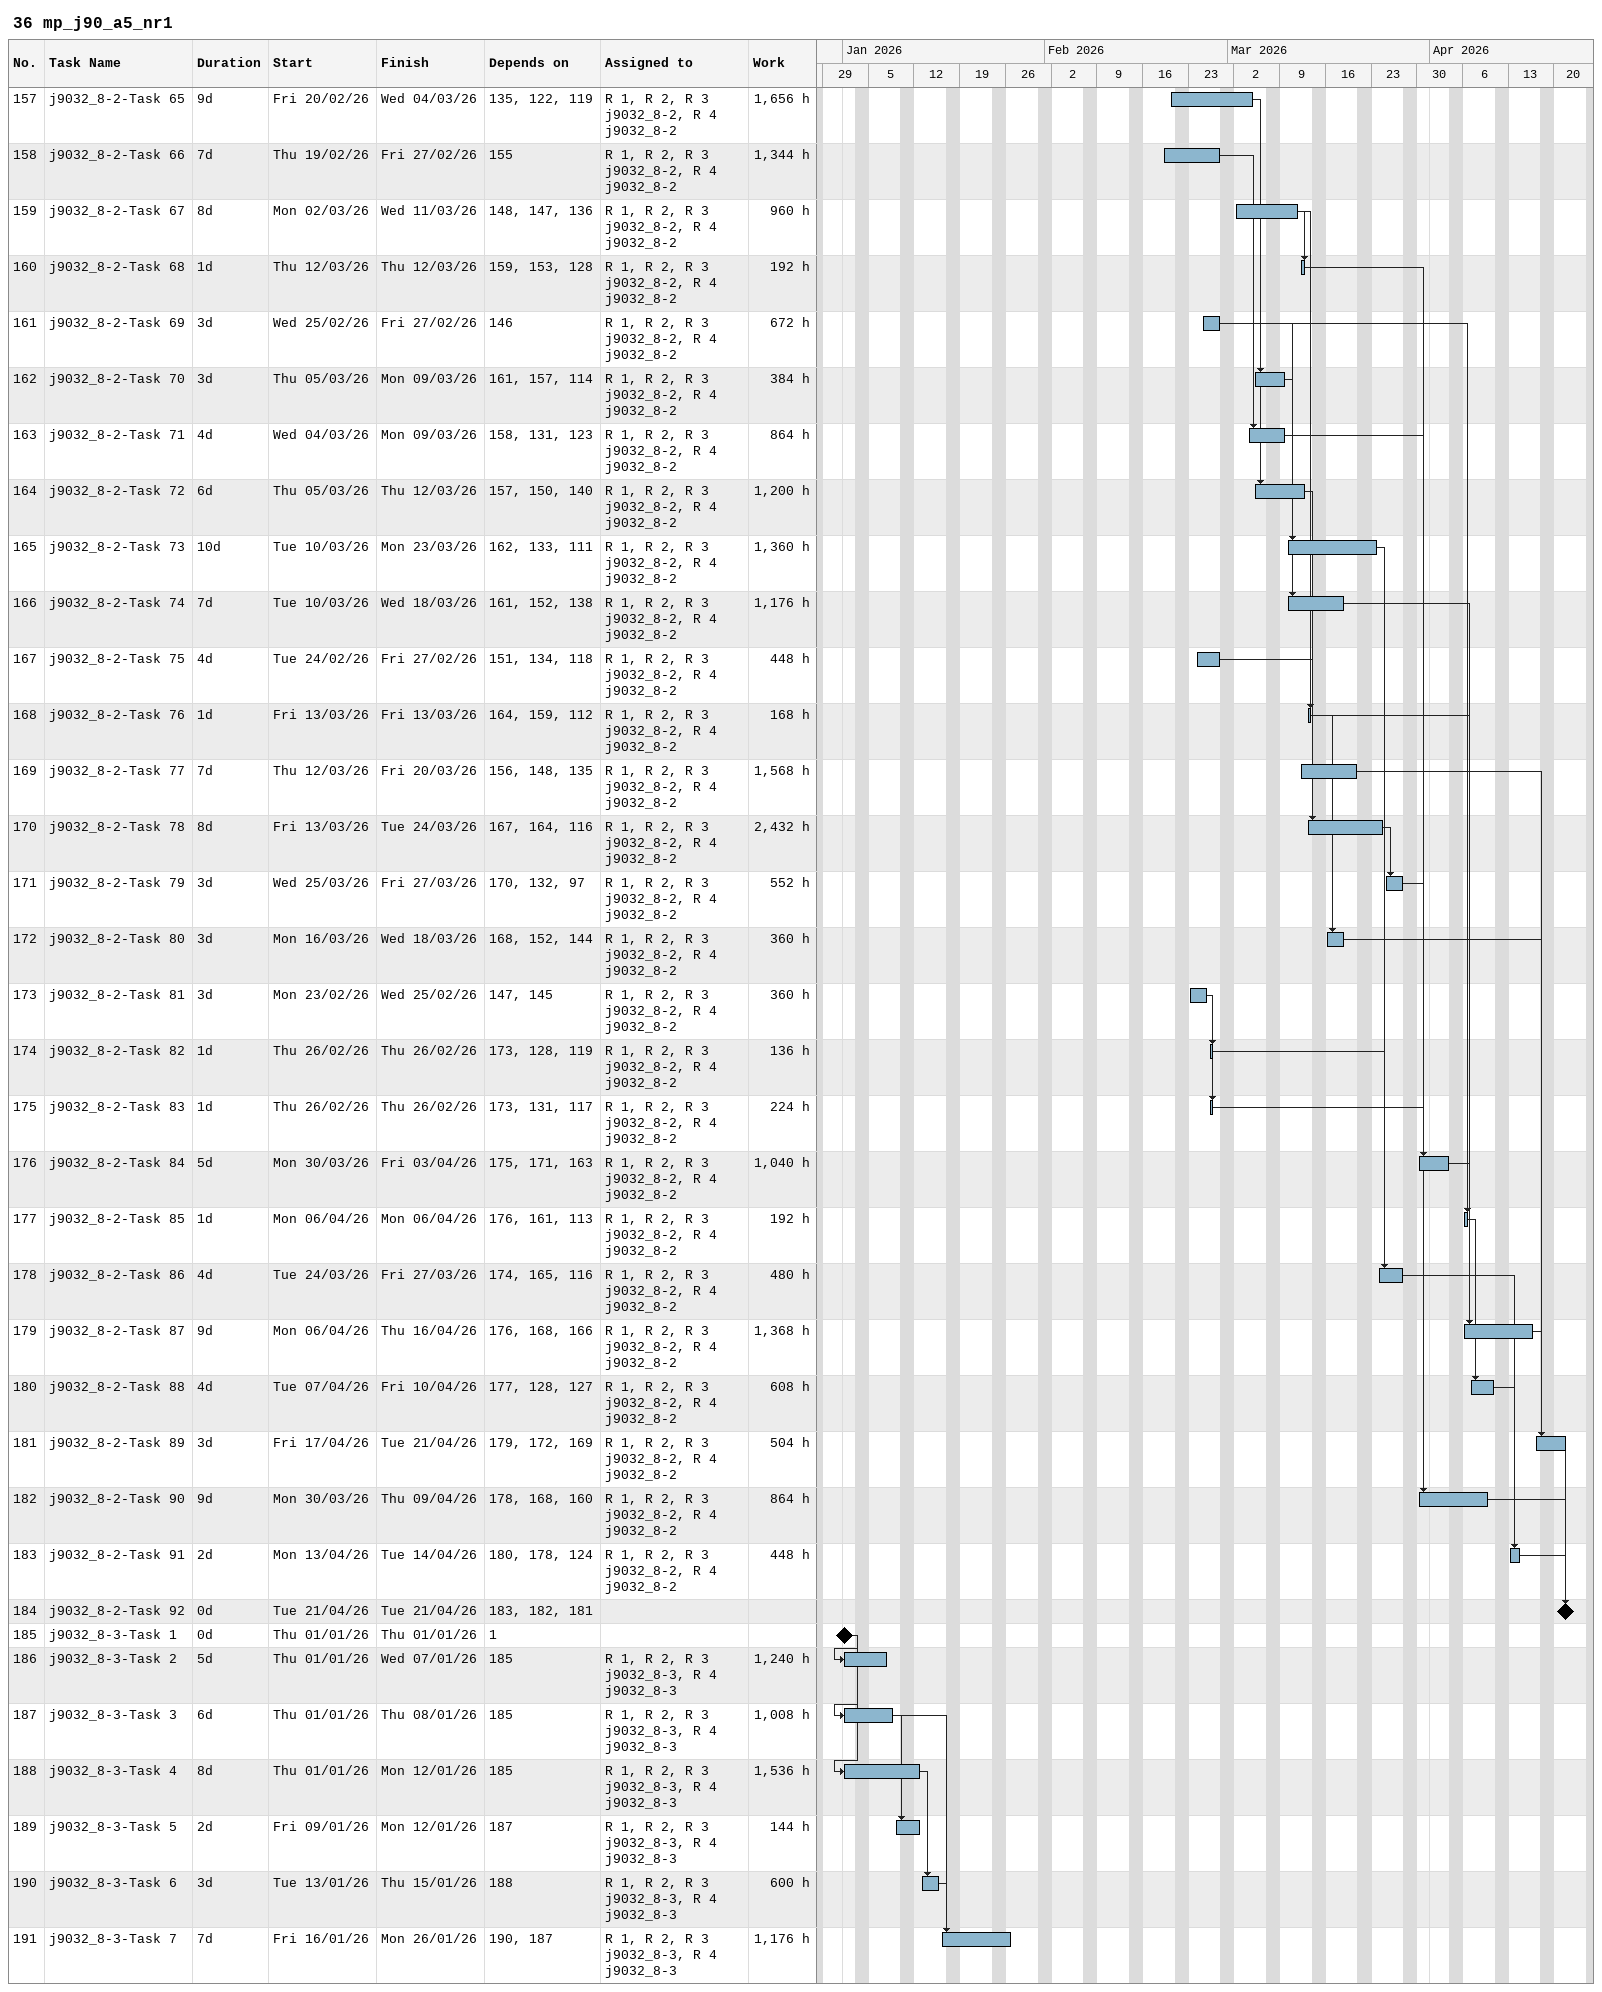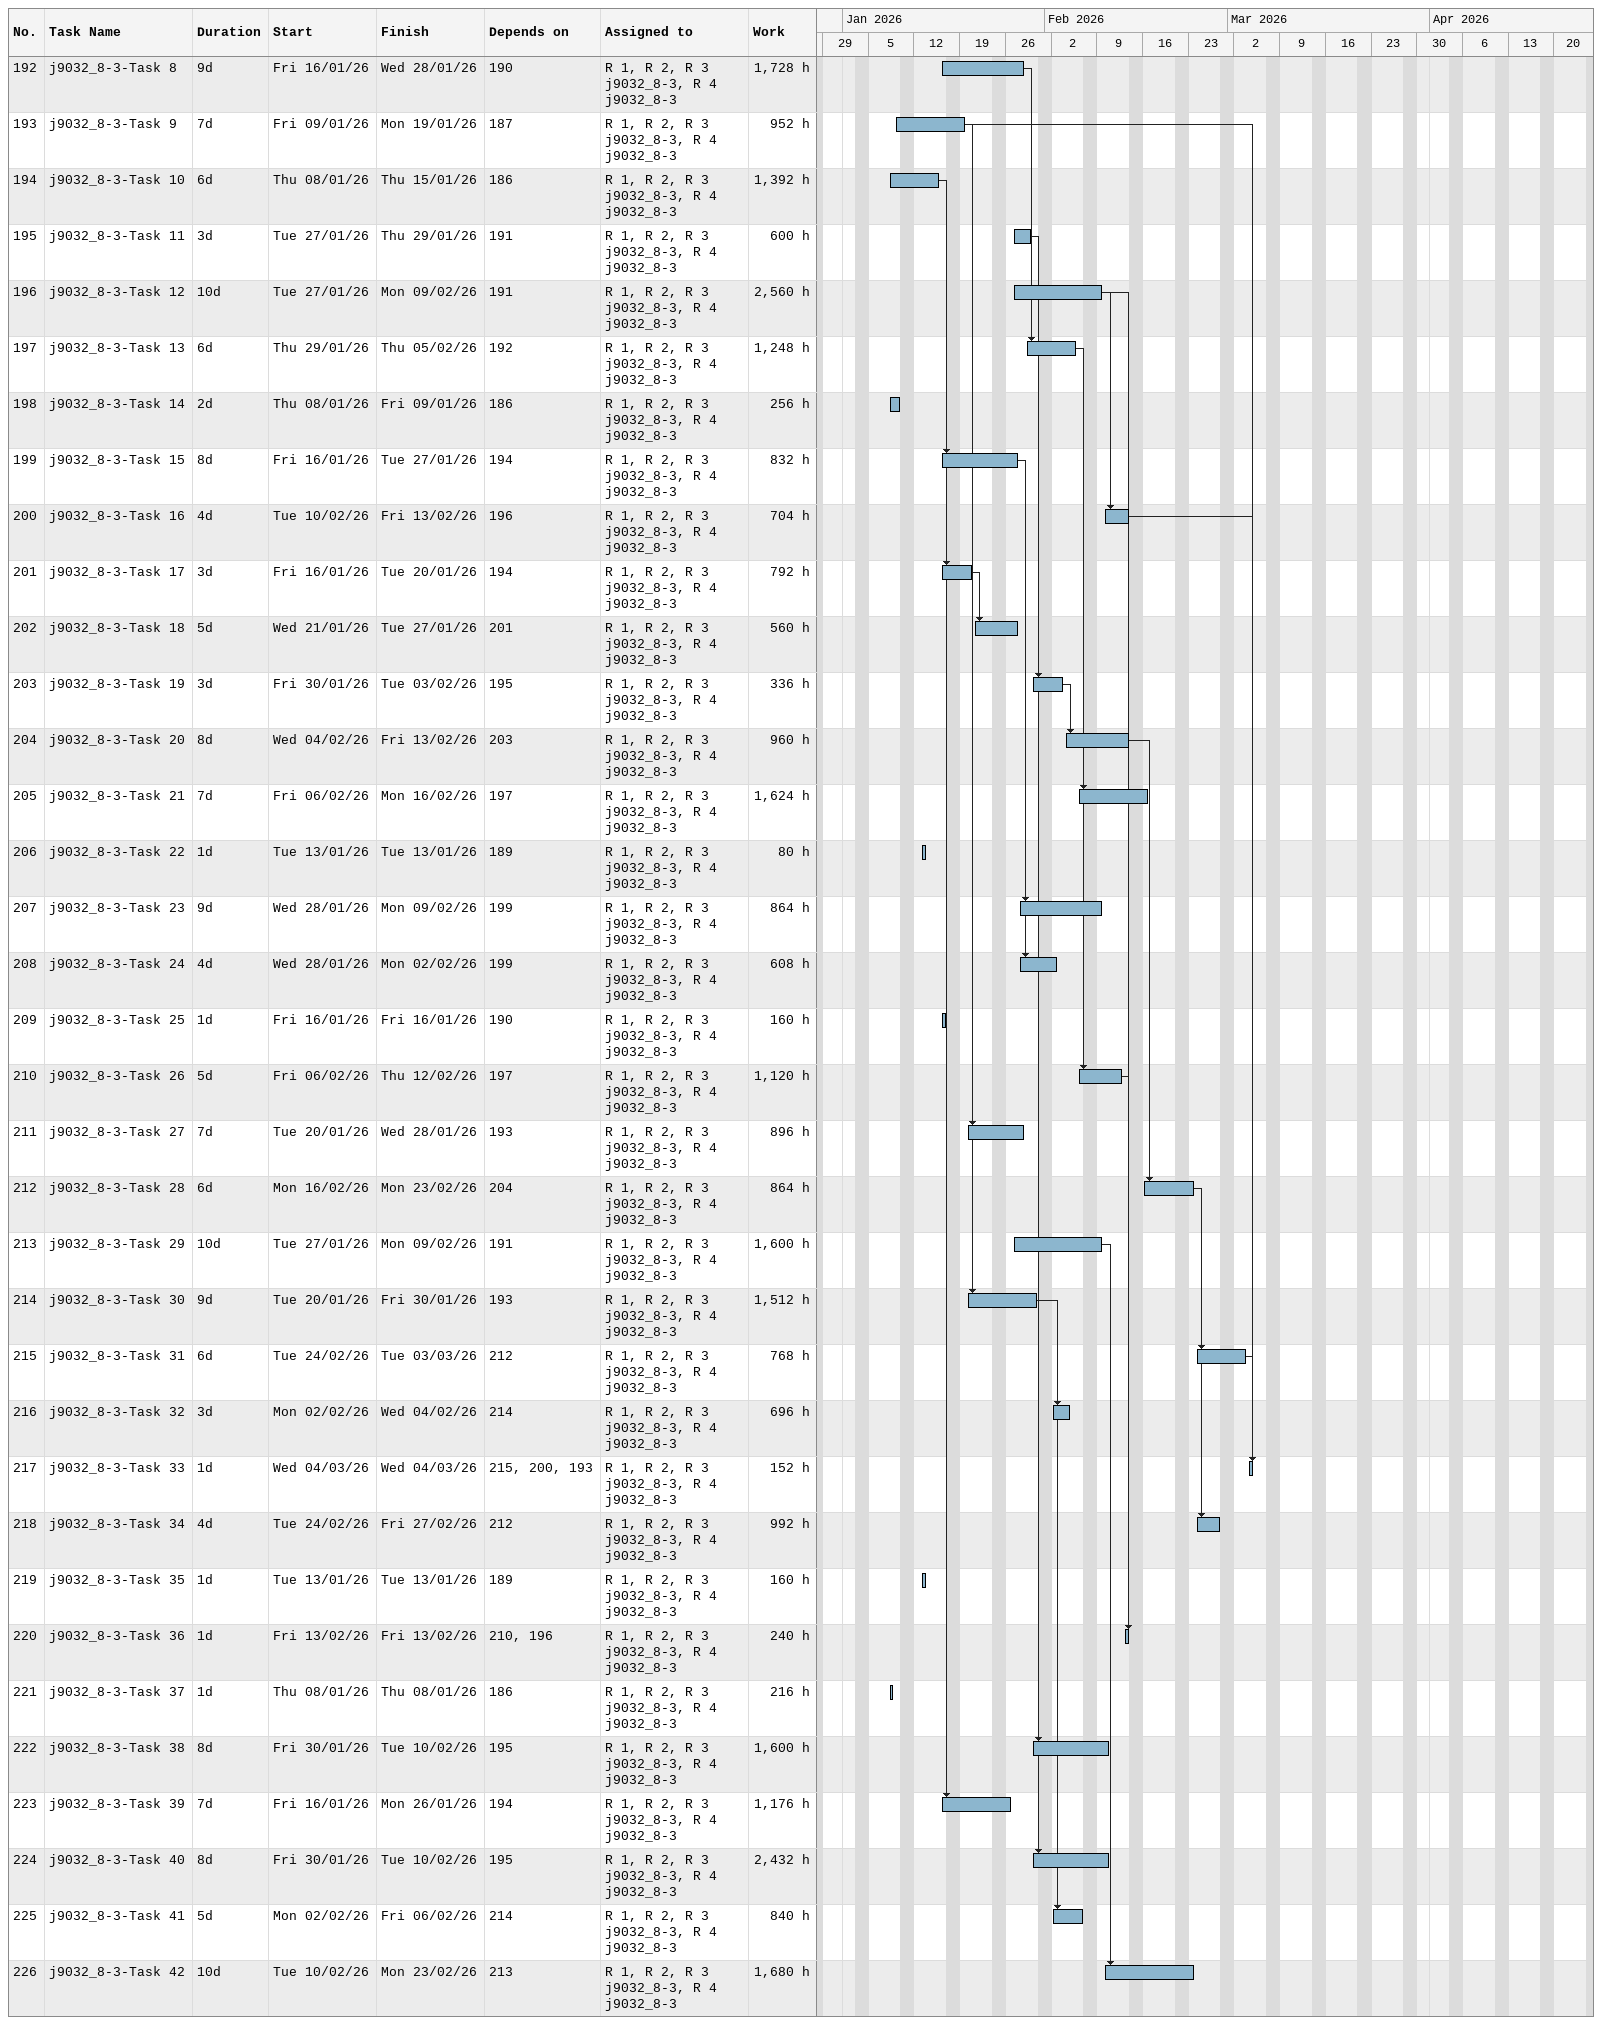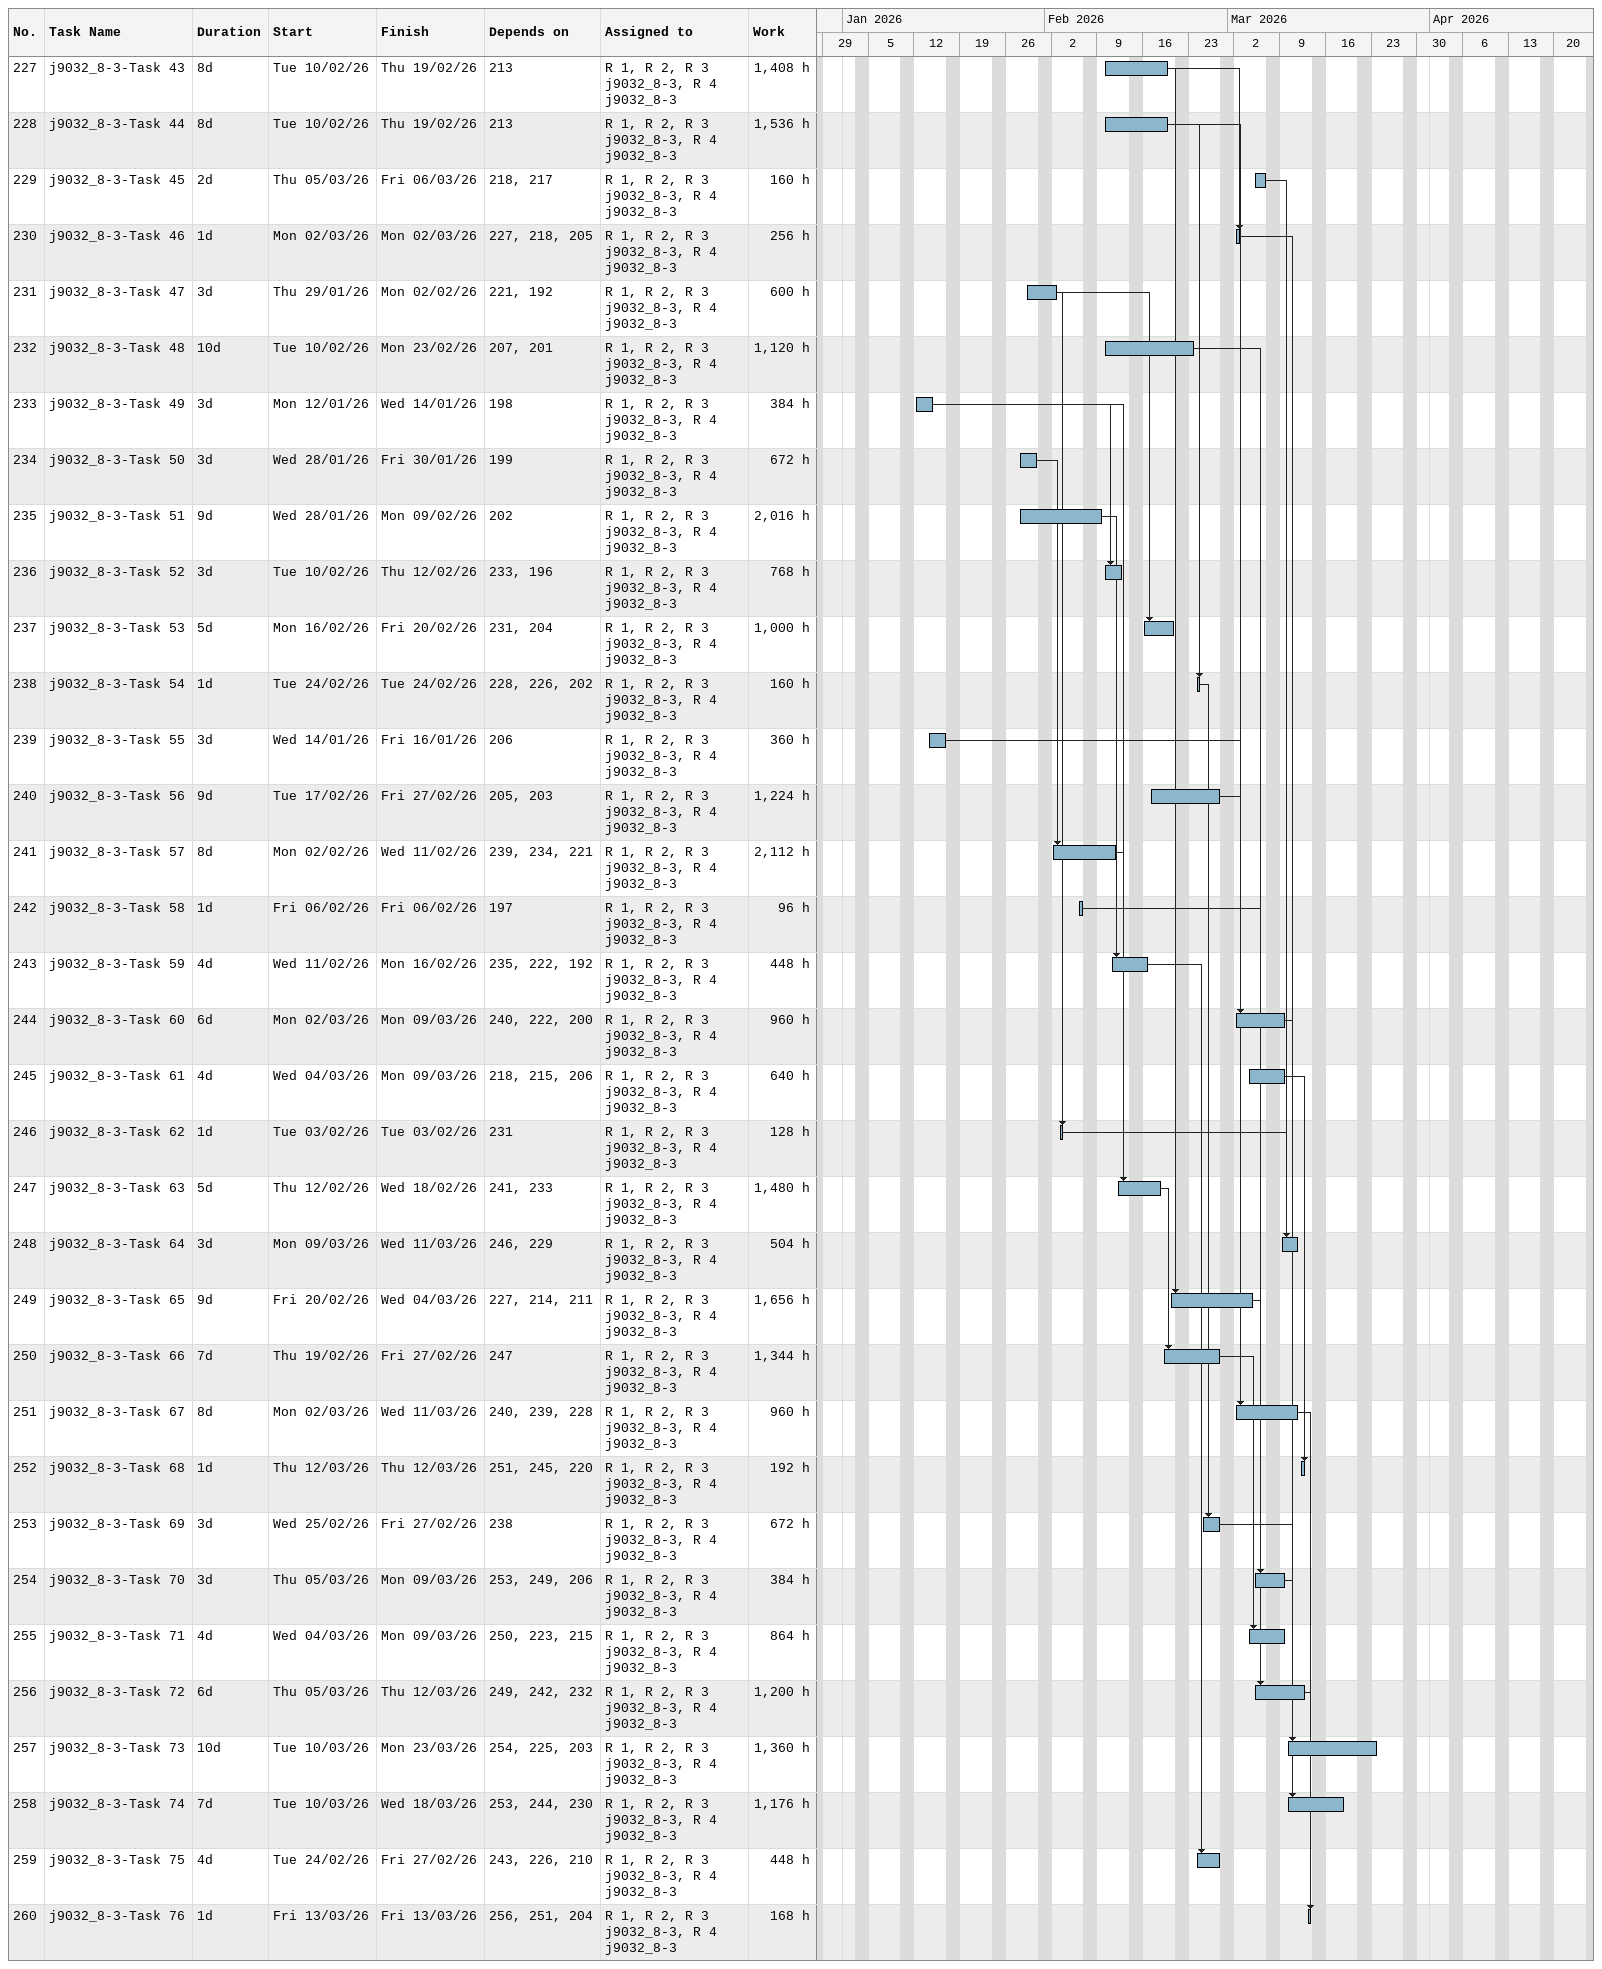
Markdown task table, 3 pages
36 mp_j90_a5_nr1

| ID | Task | Duration | Start | Finish | Predecessors | Resources | Work (h) |
|---|---|---|---|---|---|---|---|
| 157 | j9032_8-2-Task 65 | 9d | 2026-02-20 | 2026-03-04 | 135, 122, 119 | R 1, R 2, R 3 j9032_8-2, R 4 j9032_8-2 | 1656 |
| 158 | j9032_8-2-Task 66 | 7d | 2026-02-19 | 2026-02-27 | 155 | R 1, R 2, R 3 j9032_8-2, R 4 j9032_8-2 | 1344 |
| 159 | j9032_8-2-Task 67 | 8d | 2026-03-02 | 2026-03-11 | 148, 147, 136 | R 1, R 2, R 3 j9032_8-2, R 4 j9032_8-2 | 960 |
| 160 | j9032_8-2-Task 68 | 1d | 2026-03-12 | 2026-03-12 | 159, 153, 128 | R 1, R 2, R 3 j9032_8-2, R 4 j9032_8-2 | 192 |
| 161 | j9032_8-2-Task 69 | 3d | 2026-02-25 | 2026-02-27 | 146 | R 1, R 2, R 3 j9032_8-2, R 4 j9032_8-2 | 672 |
| 162 | j9032_8-2-Task 70 | 3d | 2026-03-05 | 2026-03-09 | 161, 157, 114 | R 1, R 2, R 3 j9032_8-2, R 4 j9032_8-2 | 384 |
| 163 | j9032_8-2-Task 71 | 4d | 2026-03-04 | 2026-03-09 | 158, 131, 123 | R 1, R 2, R 3 j9032_8-2, R 4 j9032_8-2 | 864 |
| 164 | j9032_8-2-Task 72 | 6d | 2026-03-05 | 2026-03-12 | 157, 150, 140 | R 1, R 2, R 3 j9032_8-2, R 4 j9032_8-2 | 1200 |
| 165 | j9032_8-2-Task 73 | 10d | 2026-03-10 | 2026-03-23 | 162, 133, 111 | R 1, R 2, R 3 j9032_8-2, R 4 j9032_8-2 | 1360 |
| 166 | j9032_8-2-Task 74 | 7d | 2026-03-10 | 2026-03-18 | 161, 152, 138 | R 1, R 2, R 3 j9032_8-2, R 4 j9032_8-2 | 1176 |
| 167 | j9032_8-2-Task 75 | 4d | 2026-02-24 | 2026-02-27 | 151, 134, 118 | R 1, R 2, R 3 j9032_8-2, R 4 j9032_8-2 | 448 |
| 168 | j9032_8-2-Task 76 | 1d | 2026-03-13 | 2026-03-13 | 164, 159, 112 | R 1, R 2, R 3 j9032_8-2, R 4 j9032_8-2 | 168 |
| 169 | j9032_8-2-Task 77 | 7d | 2026-03-12 | 2026-03-20 | 156, 148, 135 | R 1, R 2, R 3 j9032_8-2, R 4 j9032_8-2 | 1568 |
| 170 | j9032_8-2-Task 78 | 8d | 2026-03-13 | 2026-03-24 | 167, 164, 116 | R 1, R 2, R 3 j9032_8-2, R 4 j9032_8-2 | 2432 |
| 171 | j9032_8-2-Task 79 | 3d | 2026-03-25 | 2026-03-27 | 170, 132, 97 | R 1, R 2, R 3 j9032_8-2, R 4 j9032_8-2 | 552 |
| 172 | j9032_8-2-Task 80 | 3d | 2026-03-16 | 2026-03-18 | 168, 152, 144 | R 1, R 2, R 3 j9032_8-2, R 4 j9032_8-2 | 360 |
| 173 | j9032_8-2-Task 81 | 3d | 2026-02-23 | 2026-02-25 | 147, 145 | R 1, R 2, R 3 j9032_8-2, R 4 j9032_8-2 | 360 |
| 174 | j9032_8-2-Task 82 | 1d | 2026-02-26 | 2026-02-26 | 173, 128, 119 | R 1, R 2, R 3 j9032_8-2, R 4 j9032_8-2 | 136 |
| 175 | j9032_8-2-Task 83 | 1d | 2026-02-26 | 2026-02-26 | 173, 131, 117 | R 1, R 2, R 3 j9032_8-2, R 4 j9032_8-2 | 224 |
| 176 | j9032_8-2-Task 84 | 5d | 2026-03-30 | 2026-04-03 | 175, 171, 163 | R 1, R 2, R 3 j9032_8-2, R 4 j9032_8-2 | 1040 |
| 177 | j9032_8-2-Task 85 | 1d | 2026-04-06 | 2026-04-06 | 176, 161, 113 | R 1, R 2, R 3 j9032_8-2, R 4 j9032_8-2 | 192 |
| 178 | j9032_8-2-Task 86 | 4d | 2026-03-24 | 2026-03-27 | 174, 165, 116 | R 1, R 2, R 3 j9032_8-2, R 4 j9032_8-2 | 480 |
| 179 | j9032_8-2-Task 87 | 9d | 2026-04-06 | 2026-04-16 | 176, 168, 166 | R 1, R 2, R 3 j9032_8-2, R 4 j9032_8-2 | 1368 |
| 180 | j9032_8-2-Task 88 | 4d | 2026-04-07 | 2026-04-10 | 177, 128, 127 | R 1, R 2, R 3 j9032_8-2, R 4 j9032_8-2 | 608 |
| 181 | j9032_8-2-Task 89 | 3d | 2026-04-17 | 2026-04-21 | 179, 172, 169 | R 1, R 2, R 3 j9032_8-2, R 4 j9032_8-2 | 504 |
| 182 | j9032_8-2-Task 90 | 9d | 2026-03-30 | 2026-04-09 | 178, 168, 160 | R 1, R 2, R 3 j9032_8-2, R 4 j9032_8-2 | 864 |
| 183 | j9032_8-2-Task 91 | 2d | 2026-04-13 | 2026-04-14 | 180, 178, 124 | R 1, R 2, R 3 j9032_8-2, R 4 j9032_8-2 | 448 |
| 184 | j9032_8-2-Task 92 | 0d | 2026-04-21 | 2026-04-21 | 183, 182, 181 |  |  |
| 185 | j9032_8-3-Task 1 | 0d | 2026-01-01 | 2026-01-01 | 1 |  |  |
| 186 | j9032_8-3-Task 2 | 5d | 2026-01-01 | 2026-01-07 | 185 | R 1, R 2, R 3 j9032_8-3, R 4 j9032_8-3 | 1240 |
| 187 | j9032_8-3-Task 3 | 6d | 2026-01-01 | 2026-01-08 | 185 | R 1, R 2, R 3 j9032_8-3, R 4 j9032_8-3 | 1008 |
| 188 | j9032_8-3-Task 4 | 8d | 2026-01-01 | 2026-01-12 | 185 | R 1, R 2, R 3 j9032_8-3, R 4 j9032_8-3 | 1536 |
| 189 | j9032_8-3-Task 5 | 2d | 2026-01-09 | 2026-01-12 | 187 | R 1, R 2, R 3 j9032_8-3, R 4 j9032_8-3 | 144 |
| 190 | j9032_8-3-Task 6 | 3d | 2026-01-13 | 2026-01-15 | 188 | R 1, R 2, R 3 j9032_8-3, R 4 j9032_8-3 | 600 |
| 191 | j9032_8-3-Task 7 | 7d | 2026-01-16 | 2026-01-26 | 190, 187 | R 1, R 2, R 3 j9032_8-3, R 4 j9032_8-3 | 1176 |
| 192 | j9032_8-3-Task 8 | 9d | 2026-01-16 | 2026-01-28 | 190 | R 1, R 2, R 3 j9032_8-3, R 4 j9032_8-3 | 1728 |
| 193 | j9032_8-3-Task 9 | 7d | 2026-01-09 | 2026-01-19 | 187 | R 1, R 2, R 3 j9032_8-3, R 4 j9032_8-3 | 952 |
| 194 | j9032_8-3-Task 10 | 6d | 2026-01-08 | 2026-01-15 | 186 | R 1, R 2, R 3 j9032_8-3, R 4 j9032_8-3 | 1392 |
| 195 | j9032_8-3-Task 11 | 3d | 2026-01-27 | 2026-01-29 | 191 | R 1, R 2, R 3 j9032_8-3, R 4 j9032_8-3 | 600 |
| 196 | j9032_8-3-Task 12 | 10d | 2026-01-27 | 2026-02-09 | 191 | R 1, R 2, R 3 j9032_8-3, R 4 j9032_8-3 | 2560 |
| 197 | j9032_8-3-Task 13 | 6d | 2026-01-29 | 2026-02-05 | 192 | R 1, R 2, R 3 j9032_8-3, R 4 j9032_8-3 | 1248 |
| 198 | j9032_8-3-Task 14 | 2d | 2026-01-08 | 2026-01-09 | 186 | R 1, R 2, R 3 j9032_8-3, R 4 j9032_8-3 | 256 |
| 199 | j9032_8-3-Task 15 | 8d | 2026-01-16 | 2026-01-27 | 194 | R 1, R 2, R 3 j9032_8-3, R 4 j9032_8-3 | 832 |
| 200 | j9032_8-3-Task 16 | 4d | 2026-02-10 | 2026-02-13 | 196 | R 1, R 2, R 3 j9032_8-3, R 4 j9032_8-3 | 704 |
| 201 | j9032_8-3-Task 17 | 3d | 2026-01-16 | 2026-01-20 | 194 | R 1, R 2, R 3 j9032_8-3, R 4 j9032_8-3 | 792 |
| 202 | j9032_8-3-Task 18 | 5d | 2026-01-21 | 2026-01-27 | 201 | R 1, R 2, R 3 j9032_8-3, R 4 j9032_8-3 | 560 |
| 203 | j9032_8-3-Task 19 | 3d | 2026-01-30 | 2026-02-03 | 195 | R 1, R 2, R 3 j9032_8-3, R 4 j9032_8-3 | 336 |
| 204 | j9032_8-3-Task 20 | 8d | 2026-02-04 | 2026-02-13 | 203 | R 1, R 2, R 3 j9032_8-3, R 4 j9032_8-3 | 960 |
| 205 | j9032_8-3-Task 21 | 7d | 2026-02-06 | 2026-02-16 | 197 | R 1, R 2, R 3 j9032_8-3, R 4 j9032_8-3 | 1624 |
| 206 | j9032_8-3-Task 22 | 1d | 2026-01-13 | 2026-01-13 | 189 | R 1, R 2, R 3 j9032_8-3, R 4 j9032_8-3 | 80 |
| 207 | j9032_8-3-Task 23 | 9d | 2026-01-28 | 2026-02-09 | 199 | R 1, R 2, R 3 j9032_8-3, R 4 j9032_8-3 | 864 |
| 208 | j9032_8-3-Task 24 | 4d | 2026-01-28 | 2026-02-02 | 199 | R 1, R 2, R 3 j9032_8-3, R 4 j9032_8-3 | 608 |
| 209 | j9032_8-3-Task 25 | 1d | 2026-01-16 | 2026-01-16 | 190 | R 1, R 2, R 3 j9032_8-3, R 4 j9032_8-3 | 160 |
| 210 | j9032_8-3-Task 26 | 5d | 2026-02-06 | 2026-02-12 | 197 | R 1, R 2, R 3 j9032_8-3, R 4 j9032_8-3 | 1120 |
| 211 | j9032_8-3-Task 27 | 7d | 2026-01-20 | 2026-01-28 | 193 | R 1, R 2, R 3 j9032_8-3, R 4 j9032_8-3 | 896 |
| 212 | j9032_8-3-Task 28 | 6d | 2026-02-16 | 2026-02-23 | 204 | R 1, R 2, R 3 j9032_8-3, R 4 j9032_8-3 | 864 |
| 213 | j9032_8-3-Task 29 | 10d | 2026-01-27 | 2026-02-09 | 191 | R 1, R 2, R 3 j9032_8-3, R 4 j9032_8-3 | 1600 |
| 214 | j9032_8-3-Task 30 | 9d | 2026-01-20 | 2026-01-30 | 193 | R 1, R 2, R 3 j9032_8-3, R 4 j9032_8-3 | 1512 |
| 215 | j9032_8-3-Task 31 | 6d | 2026-02-24 | 2026-03-03 | 212 | R 1, R 2, R 3 j9032_8-3, R 4 j9032_8-3 | 768 |
| 216 | j9032_8-3-Task 32 | 3d | 2026-02-02 | 2026-02-04 | 214 | R 1, R 2, R 3 j9032_8-3, R 4 j9032_8-3 | 696 |
| 217 | j9032_8-3-Task 33 | 1d | 2026-03-04 | 2026-03-04 | 215, 200, 193 | R 1, R 2, R 3 j9032_8-3, R 4 j9032_8-3 | 152 |
| 218 | j9032_8-3-Task 34 | 4d | 2026-02-24 | 2026-02-27 | 212 | R 1, R 2, R 3 j9032_8-3, R 4 j9032_8-3 | 992 |
| 219 | j9032_8-3-Task 35 | 1d | 2026-01-13 | 2026-01-13 | 189 | R 1, R 2, R 3 j9032_8-3, R 4 j9032_8-3 | 160 |
| 220 | j9032_8-3-Task 36 | 1d | 2026-02-13 | 2026-02-13 | 210, 196 | R 1, R 2, R 3 j9032_8-3, R 4 j9032_8-3 | 240 |
| 221 | j9032_8-3-Task 37 | 1d | 2026-01-08 | 2026-01-08 | 186 | R 1, R 2, R 3 j9032_8-3, R 4 j9032_8-3 | 216 |
| 222 | j9032_8-3-Task 38 | 8d | 2026-01-30 | 2026-02-10 | 195 | R 1, R 2, R 3 j9032_8-3, R 4 j9032_8-3 | 1600 |
| 223 | j9032_8-3-Task 39 | 7d | 2026-01-16 | 2026-01-26 | 194 | R 1, R 2, R 3 j9032_8-3, R 4 j9032_8-3 | 1176 |
| 224 | j9032_8-3-Task 40 | 8d | 2026-01-30 | 2026-02-10 | 195 | R 1, R 2, R 3 j9032_8-3, R 4 j9032_8-3 | 2432 |
| 225 | j9032_8-3-Task 41 | 5d | 2026-02-02 | 2026-02-06 | 214 | R 1, R 2, R 3 j9032_8-3, R 4 j9032_8-3 | 840 |
| 226 | j9032_8-3-Task 42 | 10d | 2026-02-10 | 2026-02-23 | 213 | R 1, R 2, R 3 j9032_8-3, R 4 j9032_8-3 | 1680 |
| 227 | j9032_8-3-Task 43 | 8d | 2026-02-10 | 2026-02-19 | 213 | R 1, R 2, R 3 j9032_8-3, R 4 j9032_8-3 | 1408 |
| 228 | j9032_8-3-Task 44 | 8d | 2026-02-10 | 2026-02-19 | 213 | R 1, R 2, R 3 j9032_8-3, R 4 j9032_8-3 | 1536 |
| 229 | j9032_8-3-Task 45 | 2d | 2026-03-05 | 2026-03-06 | 218, 217 | R 1, R 2, R 3 j9032_8-3, R 4 j9032_8-3 | 160 |
| 230 | j9032_8-3-Task 46 | 1d | 2026-03-02 | 2026-03-02 | 227, 218, 205 | R 1, R 2, R 3 j9032_8-3, R 4 j9032_8-3 | 256 |
| 231 | j9032_8-3-Task 47 | 3d | 2026-01-29 | 2026-02-02 | 221, 192 | R 1, R 2, R 3 j9032_8-3, R 4 j9032_8-3 | 600 |
| 232 | j9032_8-3-Task 48 | 10d | 2026-02-10 | 2026-02-23 | 207, 201 | R 1, R 2, R 3 j9032_8-3, R 4 j9032_8-3 | 1120 |
| 233 | j9032_8-3-Task 49 | 3d | 2026-01-12 | 2026-01-14 | 198 | R 1, R 2, R 3 j9032_8-3, R 4 j9032_8-3 | 384 |
| 234 | j9032_8-3-Task 50 | 3d | 2026-01-28 | 2026-01-30 | 199 | R 1, R 2, R 3 j9032_8-3, R 4 j9032_8-3 | 672 |
| 235 | j9032_8-3-Task 51 | 9d | 2026-01-28 | 2026-02-09 | 202 | R 1, R 2, R 3 j9032_8-3, R 4 j9032_8-3 | 2016 |
| 236 | j9032_8-3-Task 52 | 3d | 2026-02-10 | 2026-02-12 | 233, 196 | R 1, R 2, R 3 j9032_8-3, R 4 j9032_8-3 | 768 |
| 237 | j9032_8-3-Task 53 | 5d | 2026-02-16 | 2026-02-20 | 231, 204 | R 1, R 2, R 3 j9032_8-3, R 4 j9032_8-3 | 1000 |
| 238 | j9032_8-3-Task 54 | 1d | 2026-02-24 | 2026-02-24 | 228, 226, 202 | R 1, R 2, R 3 j9032_8-3, R 4 j9032_8-3 | 160 |
| 239 | j9032_8-3-Task 55 | 3d | 2026-01-14 | 2026-01-16 | 206 | R 1, R 2, R 3 j9032_8-3, R 4 j9032_8-3 | 360 |
| 240 | j9032_8-3-Task 56 | 9d | 2026-02-17 | 2026-02-27 | 205, 203 | R 1, R 2, R 3 j9032_8-3, R 4 j9032_8-3 | 1224 |
| 241 | j9032_8-3-Task 57 | 8d | 2026-02-02 | 2026-02-11 | 239, 234, 221 | R 1, R 2, R 3 j9032_8-3, R 4 j9032_8-3 | 2112 |
| 242 | j9032_8-3-Task 58 | 1d | 2026-02-06 | 2026-02-06 | 197 | R 1, R 2, R 3 j9032_8-3, R 4 j9032_8-3 | 96 |
| 243 | j9032_8-3-Task 59 | 4d | 2026-02-11 | 2026-02-16 | 235, 222, 192 | R 1, R 2, R 3 j9032_8-3, R 4 j9032_8-3 | 448 |
| 244 | j9032_8-3-Task 60 | 6d | 2026-03-02 | 2026-03-09 | 240, 222, 200 | R 1, R 2, R 3 j9032_8-3, R 4 j9032_8-3 | 960 |
| 245 | j9032_8-3-Task 61 | 4d | 2026-03-04 | 2026-03-09 | 218, 215, 206 | R 1, R 2, R 3 j9032_8-3, R 4 j9032_8-3 | 640 |
| 246 | j9032_8-3-Task 62 | 1d | 2026-02-03 | 2026-02-03 | 231 | R 1, R 2, R 3 j9032_8-3, R 4 j9032_8-3 | 128 |
| 247 | j9032_8-3-Task 63 | 5d | 2026-02-12 | 2026-02-18 | 241, 233 | R 1, R 2, R 3 j9032_8-3, R 4 j9032_8-3 | 1480 |
| 248 | j9032_8-3-Task 64 | 3d | 2026-03-09 | 2026-03-11 | 246, 229 | R 1, R 2, R 3 j9032_8-3, R 4 j9032_8-3 | 504 |
| 249 | j9032_8-3-Task 65 | 9d | 2026-02-20 | 2026-03-04 | 227, 214, 211 | R 1, R 2, R 3 j9032_8-3, R 4 j9032_8-3 | 1656 |
| 250 | j9032_8-3-Task 66 | 7d | 2026-02-19 | 2026-02-27 | 247 | R 1, R 2, R 3 j9032_8-3, R 4 j9032_8-3 | 1344 |
| 251 | j9032_8-3-Task 67 | 8d | 2026-03-02 | 2026-03-11 | 240, 239, 228 | R 1, R 2, R 3 j9032_8-3, R 4 j9032_8-3 | 960 |
| 252 | j9032_8-3-Task 68 | 1d | 2026-03-12 | 2026-03-12 | 251, 245, 220 | R 1, R 2, R 3 j9032_8-3, R 4 j9032_8-3 | 192 |
| 253 | j9032_8-3-Task 69 | 3d | 2026-02-25 | 2026-02-27 | 238 | R 1, R 2, R 3 j9032_8-3, R 4 j9032_8-3 | 672 |
| 254 | j9032_8-3-Task 70 | 3d | 2026-03-05 | 2026-03-09 | 253, 249, 206 | R 1, R 2, R 3 j9032_8-3, R 4 j9032_8-3 | 384 |
| 255 | j9032_8-3-Task 71 | 4d | 2026-03-04 | 2026-03-09 | 250, 223, 215 | R 1, R 2, R 3 j9032_8-3, R 4 j9032_8-3 | 864 |
| 256 | j9032_8-3-Task 72 | 6d | 2026-03-05 | 2026-03-12 | 249, 242, 232 | R 1, R 2, R 3 j9032_8-3, R 4 j9032_8-3 | 1200 |
| 257 | j9032_8-3-Task 73 | 10d | 2026-03-10 | 2026-03-23 | 254, 225, 203 | R 1, R 2, R 3 j9032_8-3, R 4 j9032_8-3 | 1360 |
| 258 | j9032_8-3-Task 74 | 7d | 2026-03-10 | 2026-03-18 | 253, 244, 230 | R 1, R 2, R 3 j9032_8-3, R 4 j9032_8-3 | 1176 |
| 259 | j9032_8-3-Task 75 | 4d | 2026-02-24 | 2026-02-27 | 243, 226, 210 | R 1, R 2, R 3 j9032_8-3, R 4 j9032_8-3 | 448 |
| 260 | j9032_8-3-Task 76 | 1d | 2026-03-13 | 2026-03-13 | 256, 251, 204 | R 1, R 2, R 3 j9032_8-3, R 4 j9032_8-3 | 168 |
